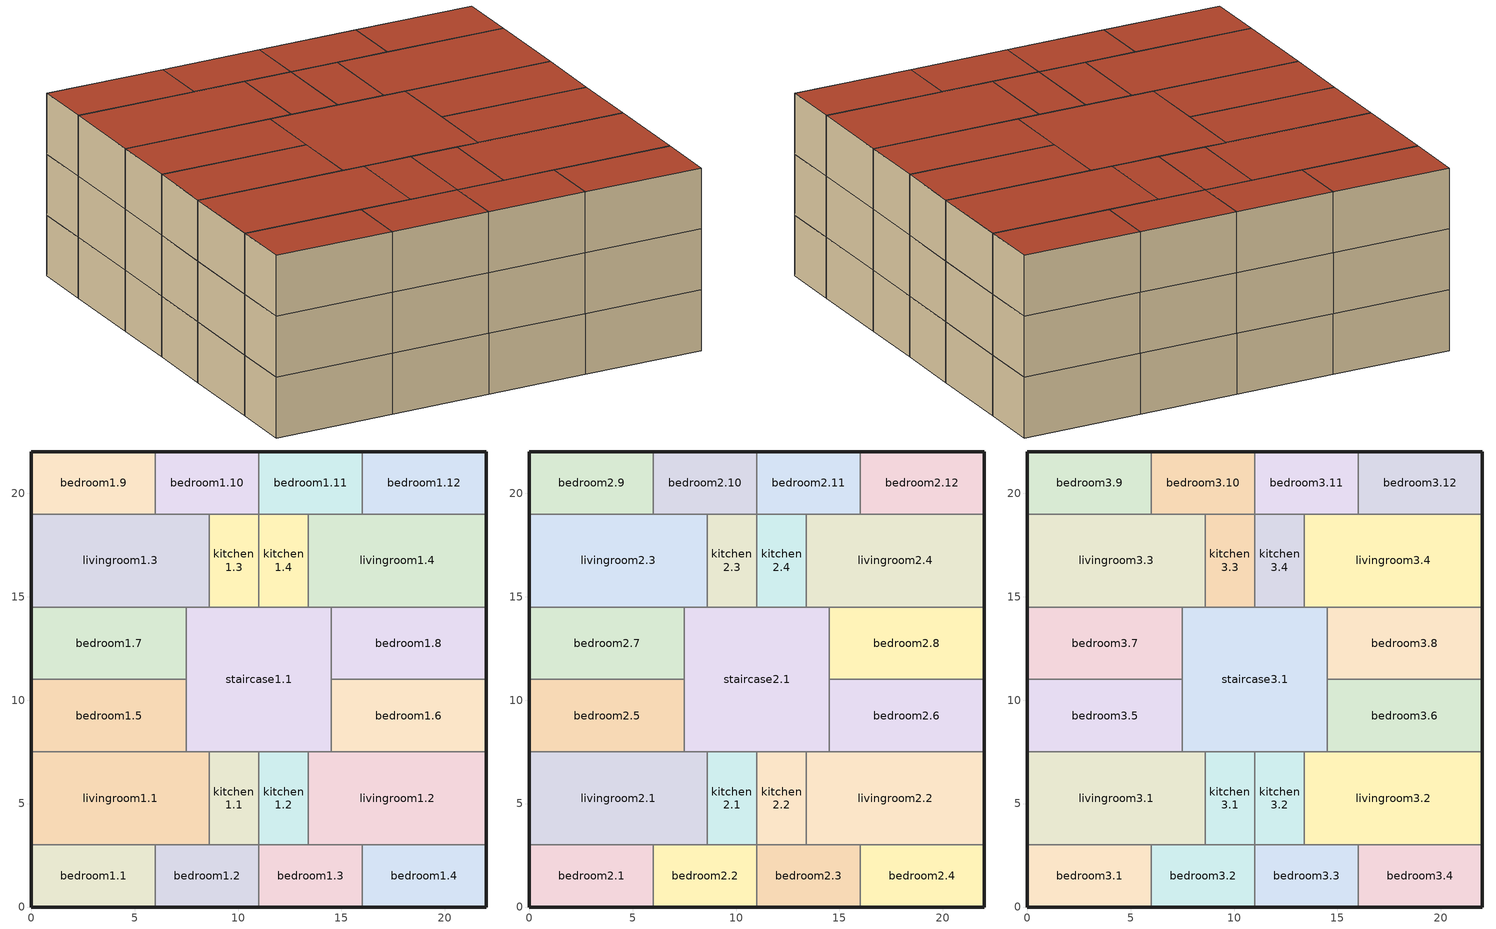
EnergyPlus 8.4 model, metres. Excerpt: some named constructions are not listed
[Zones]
staircase1.1
 floor ground (Exterior Floor): 14.5,14.5 14.5,7.5 7.5,7.5 7.5,14.5 z0
 wall to kitchen1.2 (Interior Wall): 11,7.5 13.4,7.5 z0:3
 wall to kitchen1.1 (Interior Wall): 8.6,7.5 11,7.5 z0:3
 wall to livingroom1.2 (Interior Wall): 13.4,7.5 14.5,7.5 z0:3
 wall to kitchen1.4 (Interior Wall): 13.4,14.5 11,14.5 z0:3
 wall to bedroom1.5 (Interior Wall): 7.5,11 7.5,7.5 z0:3
 wall to livingroom1.1 (Interior Wall): 7.5,7.5 8.6,7.5 z0:3
 wall to kitchen1.3 (Interior Wall): 11,14.5 8.6,14.5 z0:3
 wall to bedroom1.7 (Interior Wall): 7.5,14.5 7.5,11 z0:3
 wall to livingroom1.4 (Interior Wall): 14.5,14.5 13.4,14.5 z0:3
 wall to bedroom1.8 (Interior Wall): 14.5,11 14.5,14.5 z0:3
 wall to livingroom1.3 (Interior Wall): 8.6,14.5 7.5,14.5 z0:3
 wall to bedroom1.6 (Interior Wall): 14.5,7.5 14.5,11 z0:3
kitchen1.4
 floor ground (Exterior Floor): 13.4,19 13.4,14.5 11,14.5 11,19 z0
 wall to bedroom1.11 (Interior Wall): 13.4,19 11,19 z0:3
 wall to kitchen1.3 (Interior Wall): 11,19 11,14.5 z0:3
 wall to livingroom1.4 (Interior Wall): 13.4,14.5 13.4,19 z0:3
kitchen1.2
 floor ground (Exterior Floor): 13.4,7.5 13.4,3 11,3 11,7.5 z0
 wall to bedroom1.3 (Interior Wall): 11,3 13.4,3 z0:3
 wall to livingroom1.2 (Interior Wall): 13.4,3 13.4,7.5 z0:3
 wall to kitchen1.1 (Interior Wall): 11,7.5 11,3 z0:3
bedroom1.1
 floor ground (Exterior Floor): 6,3 6,0 0,0 0,3 z0
 wall outside (Exterior Wall): 0,3 0,0 6,0 z0:3
 wall to bedroom1.2 (Interior Wall): 6,0 6,3 z0:3
 wall to livingroom1.1 (Interior Wall): 6,3 0,3 z0:3
bedroom1.5
 floor ground (Exterior Floor): 7.5,11 7.5,7.5 0,7.5 0,11 z0
 wall outside (Exterior Wall): 0,11 0,7.5 z0:3
 wall to livingroom1.1 (Interior Wall): 0,7.5 7.5,7.5 z0:3
 wall to bedroom1.7 (Interior Wall): 7.5,11 0,11 z0:3
bedroom1.2
 floor ground (Exterior Floor): 11,3 11,0 6,0 6,3 z0
 wall outside (Exterior Wall): 6,0 11,0 z0:3
 wall to livingroom1.1 (Interior Wall): 8.6,3 6,3 z0:3
 wall to kitchen1.1 (Interior Wall): 11,3 8.6,3 z0:3
 wall to bedroom1.3 (Interior Wall): 11,0 11,3 z0:3
bedroom1.9
 floor ground (Exterior Floor): 6,22 6,19 0,19 0,22 z0
 wall outside (Exterior Wall): 6,22 0,22 0,19 z0:3
 wall to bedroom1.10 (Interior Wall): 6,19 6,22 z0:3
 wall to livingroom1.3 (Interior Wall): 0,19 6,19 z0:3
bedroom1.7
 floor ground (Exterior Floor): 7.5,14.5 7.5,11 0,11 0,14.5 z0
 wall outside (Exterior Wall): 0,14.5 0,11 z0:3
 wall to livingroom1.3 (Interior Wall): 7.5,14.5 0,14.5 z0:3
bedroom1.12
 floor ground (Exterior Floor): 22,22 22,19 16,19 16,22 z0
 wall outside (Exterior Wall): 22,19 22,22 16,22 z0:3
 wall to livingroom1.4 (Interior Wall): 16,19 22,19 z0:3
 wall to bedroom1.11 (Interior Wall): 16,22 16,19 z0:3
bedroom1.3
 floor ground (Exterior Floor): 16,3 16,0 11,0 11,3 z0
 wall outside (Exterior Wall): 11,0 16,0 z0:3
 wall to livingroom1.2 (Interior Wall): 16,3 13.4,3 z0:3
 wall to bedroom1.4 (Interior Wall): 16,0 16,3 z0:3
bedroom1.8
 floor ground (Exterior Floor): 22,14.5 22,11 14.5,11 14.5,14.5 z0
 wall outside (Exterior Wall): 22,11 22,14.5 z0:3
 wall to livingroom1.4 (Interior Wall): 22,14.5 14.5,14.5 z0:3
 wall to bedroom1.6 (Interior Wall): 14.5,11 22,11 z0:3
kitchen1.3
 floor ground (Exterior Floor): 11,19 11,14.5 8.6,14.5 8.6,19 z0
 wall to livingroom1.3 (Interior Wall): 8.6,19 8.6,14.5 z0:3
 wall to bedroom1.10 (Interior Wall): 11,19 8.6,19 z0:3
bedroom1.11
 floor ground (Exterior Floor): 16,22 16,19 11,19 11,22 z0
 wall outside (Exterior Wall): 16,22 11,22 z0:3
 wall to bedroom1.10 (Interior Wall): 11,22 11,19 z0:3
 wall to livingroom1.4 (Interior Wall): 13.4,19 16,19 z0:3
kitchen1.1
 floor ground (Exterior Floor): 11,7.5 11,3 8.6,3 8.6,7.5 z0
 wall to livingroom1.1 (Interior Wall): 8.6,7.5 8.6,3 z0:3
livingroom1.1
 floor ground (Exterior Floor): 8.6,7.5 8.6,3 0,3 0,7.5 z0
 wall outside (Exterior Wall): 0,7.5 0,3 z0:3
livingroom1.3
 floor ground (Exterior Floor): 8.6,19 8.6,14.5 0,14.5 0,19 z0
 wall outside (Exterior Wall): 0,19 0,14.5 z0:3
 wall to bedroom1.10 (Interior Wall): 8.6,19 6,19 z0:3
bedroom1.6
 floor ground (Exterior Floor): 22,11 22,7.5 14.5,7.5 14.5,11 z0
 wall outside (Exterior Wall): 22,7.5 22,11 z0:3
 wall to livingroom1.2 (Interior Wall): 14.5,7.5 22,7.5 z0:3
livingroom1.4
 floor ground (Exterior Floor): 22,19 22,14.5 13.4,14.5 13.4,19 z0
 wall outside (Exterior Wall): 22,14.5 22,19 z0:3
bedroom1.4
 floor ground (Exterior Floor): 22,3 22,0 16,0 16,3 z0
 wall outside (Exterior Wall): 16,0 22,0 22,3 z0:3
 wall to livingroom1.2 (Interior Wall): 22,3 16,3 z0:3
livingroom1.2
 floor ground (Exterior Floor): 22,7.5 22,3 13.4,3 13.4,7.5 z0
 wall outside (Exterior Wall): 22,3 22,7.5 z0:3
bedroom1.10
 floor ground (Exterior Floor): 11,22 11,19 6,19 6,22 z0
 wall outside (Exterior Wall): 11,22 6,22 z0:3
bedroom2.4
 floor to bedroom1.4 (Interior Floor): 22,3 22,0 16,0 16,3 z3
 wall outside (Exterior Wall): 16,0 22,0 22,3 z3:6
 wall to livingroom2.2 (Interior Wall): 22,3 16,3 z3:6
 wall to bedroom2.3 (Interior Wall): 16,3 16,0 z3:6
kitchen2.4
 floor to kitchen1.4 (Interior Floor): 13.4,19 13.4,14.5 11,14.5 11,19 z3
 wall to staircase2.1 (Interior Wall): 11,14.5 13.4,14.5 z3:6
 wall to livingroom2.4 (Interior Wall): 13.4,14.5 13.4,19 z3:6
 wall to bedroom2.11 (Interior Wall): 13.4,19 11,19 z3:6
 wall to kitchen2.3 (Interior Wall): 11,19 11,14.5 z3:6
kitchen2.3
 floor to kitchen1.3 (Interior Floor): 11,19 11,14.5 8.6,14.5 8.6,19 z3
 wall to bedroom2.10 (Interior Wall): 11,19 8.6,19 z3:6
 wall to staircase2.1 (Interior Wall): 8.6,14.5 11,14.5 z3:6
 wall to livingroom2.3 (Interior Wall): 8.6,19 8.6,14.5 z3:6
bedroom2.3
 floor to bedroom1.3 (Interior Floor): 16,3 16,0 11,0 11,3 z3
 wall outside (Exterior Wall): 11,0 16,0 z3:6
 wall to kitchen2.2 (Interior Wall): 13.4,3 11,3 z3:6
 wall to bedroom2.2 (Interior Wall): 11,3 11,0 z3:6
 wall to livingroom2.2 (Interior Wall): 16,3 13.4,3 z3:6
bedroom2.10
 floor to bedroom1.10 (Interior Floor): 11,22 11,19 6,19 6,22 z3
 wall outside (Exterior Wall): 11,22 6,22 z3:6
 wall to livingroom2.3 (Interior Wall): 6,19 8.6,19 z3:6
 wall to bedroom2.9 (Interior Wall): 6,22 6,19 z3:6
 wall to bedroom2.11 (Interior Wall): 11,19 11,22 z3:6
livingroom2.2
 floor to livingroom1.2 (Interior Floor): 22,7.5 22,3 13.4,3 13.4,7.5 z3
 wall outside (Exterior Wall): 22,3 22,7.5 z3:6
 wall to kitchen2.2 (Interior Wall): 13.4,7.5 13.4,3 z3:6
 wall to bedroom2.6 (Interior Wall): 22,7.5 14.5,7.5 z3:6
 wall to staircase2.1 (Interior Wall): 14.5,7.5 13.4,7.5 z3:6
bedroom2.7
 floor to bedroom1.7 (Interior Floor): 7.5,14.5 7.5,11 0,11 0,14.5 z3
 wall outside (Exterior Wall): 0,14.5 0,11 z3:6
 wall to staircase2.1 (Interior Wall): 7.5,11 7.5,14.5 z3:6
 wall to bedroom2.5 (Interior Wall): 0,11 7.5,11 z3:6
 wall to livingroom2.3 (Interior Wall): 7.5,14.5 0,14.5 z3:6
livingroom2.3
 floor to livingroom1.3 (Interior Floor): 8.6,19 8.6,14.5 0,14.5 0,19 z3
 wall outside (Exterior Wall): 0,19 0,14.5 z3:6
 wall to bedroom2.9 (Interior Wall): 6,19 0,19 z3:6
 wall to staircase2.1 (Interior Wall): 7.5,14.5 8.6,14.5 z3:6
bedroom2.1
 floor to bedroom1.1 (Interior Floor): 6,3 6,0 0,0 0,3 z3
 wall outside (Exterior Wall): 0,3 0,0 6,0 z3:6
 wall to bedroom2.2 (Interior Wall): 6,0 6,3 z3:6
 wall to livingroom2.1 (Interior Wall): 6,3 0,3 z3:6
staircase2.1
 floor to staircase1.1 (Interior Floor): 14.5,14.5 14.5,7.5 7.5,7.5 7.5,14.5 z3
 wall to bedroom2.5 (Interior Wall): 7.5,11 7.5,7.5 z3:6
 wall to bedroom2.8 (Interior Wall): 14.5,11 14.5,14.5 z3:6
 wall to livingroom2.1 (Interior Wall): 7.5,7.5 8.6,7.5 z3:6
 wall to kitchen2.2 (Interior Wall): 11,7.5 13.4,7.5 z3:6
 wall to kitchen2.1 (Interior Wall): 8.6,7.5 11,7.5 z3:6
 wall to livingroom2.4 (Interior Wall): 14.5,14.5 13.4,14.5 z3:6
 wall to bedroom2.6 (Interior Wall): 14.5,7.5 14.5,11 z3:6
bedroom2.2
 floor to bedroom1.2 (Interior Floor): 11,3 11,0 6,0 6,3 z3
 wall outside (Exterior Wall): 6,0 11,0 z3:6
 wall to kitchen2.1 (Interior Wall): 11,3 8.6,3 z3:6
 wall to livingroom2.1 (Interior Wall): 8.6,3 6,3 z3:6
kitchen2.1
 floor to kitchen1.1 (Interior Floor): 11,7.5 11,3 8.6,3 8.6,7.5 z3
 wall to kitchen2.2 (Interior Wall): 11,3 11,7.5 z3:6
 wall to livingroom2.1 (Interior Wall): 8.6,7.5 8.6,3 z3:6
livingroom2.4
 floor to livingroom1.4 (Interior Floor): 22,19 22,14.5 13.4,14.5 13.4,19 z3
 wall outside (Exterior Wall): 22,14.5 22,19 z3:6
 wall to bedroom2.12 (Interior Wall): 22,19 16,19 z3:6
 wall to bedroom2.11 (Interior Wall): 16,19 13.4,19 z3:6
 wall to bedroom2.8 (Interior Wall): 14.5,14.5 22,14.5 z3:6
bedroom2.5
 floor to bedroom1.5 (Interior Floor): 7.5,11 7.5,7.5 0,7.5 0,11 z3
 wall outside (Exterior Wall): 0,11 0,7.5 z3:6
 wall to livingroom2.1 (Interior Wall): 0,7.5 7.5,7.5 z3:6
livingroom2.1
 floor to livingroom1.1 (Interior Floor): 8.6,7.5 8.6,3 0,3 0,7.5 z3
 wall outside (Exterior Wall): 0,7.5 0,3 z3:6
kitchen2.2
 floor to kitchen1.2 (Interior Floor): 13.4,7.5 13.4,3 11,3 11,7.5 z3
bedroom2.9
 floor to bedroom1.9 (Interior Floor): 6,22 6,19 0,19 0,22 z3
 wall outside (Exterior Wall): 6,22 0,22 0,19 z3:6
bedroom2.11
 floor to bedroom1.11 (Interior Floor): 16,22 16,19 11,19 11,22 z3
 wall outside (Exterior Wall): 16,22 11,22 z3:6
 wall to bedroom2.12 (Interior Wall): 16,19 16,22 z3:6
bedroom2.12
 floor to bedroom1.12 (Interior Floor): 22,22 22,19 16,19 16,22 z3
 wall outside (Exterior Wall): 22,19 22,22 16,22 z3:6
bedroom2.6
 floor to bedroom1.6 (Interior Floor): 22,11 22,7.5 14.5,7.5 14.5,11 z3
 wall outside (Exterior Wall): 22,7.5 22,11 z3:6
 wall to bedroom2.8 (Interior Wall): 22,11 14.5,11 z3:6
bedroom2.8
 floor to bedroom1.8 (Interior Floor): 22,14.5 22,11 14.5,11 14.5,14.5 z3
 wall outside (Exterior Wall): 22,11 22,14.5 z3:6
kitchen3.1
 floor to kitchen2.1 (Interior Floor): 11,7.5 11,3 8.6,3 8.6,7.5 z6
 wall to staircase3.1 (Interior Wall): 11,7.5 8.6,7.5 z6:9
 wall to kitchen3.2 (Interior Wall): 11,3 11,7.5 z6:9
 wall to livingroom3.1 (Interior Wall): 8.6,7.5 8.6,3 z6:9
 wall to bedroom3.2 (Interior Wall): 8.6,3 11,3 z6:9
 roof outside (Exterior Roof): 8.6,7.5 8.6,3 11,3 11,7.5 z9
livingroom3.1
 floor to livingroom2.1 (Interior Floor): 8.6,7.5 8.6,3 0,3 0,7.5 z6
 wall outside (Exterior Wall): 0,7.5 0,3 z6:9
 wall to bedroom3.5 (Interior Wall): 7.5,7.5 0,7.5 z6:9
 wall to bedroom3.1 (Interior Wall): 0,3 6,3 z6:9
 wall to bedroom3.2 (Interior Wall): 6,3 8.6,3 z6:9
 wall to staircase3.1 (Interior Wall): 8.6,7.5 7.5,7.5 z6:9
 roof outside (Exterior Roof): 0,7.5 0,3 8.6,3 8.6,7.5 z9
kitchen3.3
 floor to kitchen2.3 (Interior Floor): 11,19 11,14.5 8.6,14.5 8.6,19 z6
 wall to livingroom3.3 (Interior Wall): 8.6,19 8.6,14.5 z6:9
 wall to kitchen3.4 (Interior Wall): 11,14.5 11,19 z6:9
 wall to bedroom3.10 (Interior Wall): 11,19 8.6,19 z6:9
 wall to staircase3.1 (Interior Wall): 8.6,14.5 11,14.5 z6:9
 roof outside (Exterior Roof): 8.6,19 8.6,14.5 11,14.5 11,19 z9
bedroom3.12
 floor to bedroom2.12 (Interior Floor): 22,22 22,19 16,19 16,22 z6
 wall outside (Exterior Wall): 22,19 22,22 16,22 z6:9
 wall to livingroom3.4 (Interior Wall): 16,19 22,19 z6:9
 wall to bedroom3.11 (Interior Wall): 16,22 16,19 z6:9
 roof outside (Exterior Roof): 16,22 16,19 22,19 22,22 z9
bedroom3.8
 floor to bedroom2.8 (Interior Floor): 22,14.5 22,11 14.5,11 14.5,14.5 z6
 wall outside (Exterior Wall): 22,11 22,14.5 z6:9
 wall to staircase3.1 (Interior Wall): 14.5,14.5 14.5,11 z6:9
 wall to livingroom3.4 (Interior Wall): 22,14.5 14.5,14.5 z6:9
 wall to bedroom3.6 (Interior Wall): 14.5,11 22,11 z6:9
 roof outside (Exterior Roof): 14.5,14.5 14.5,11 22,11 22,14.5 z9
bedroom3.9
 floor to bedroom2.9 (Interior Floor): 6,22 6,19 0,19 0,22 z6
 wall outside (Exterior Wall): 6,22 0,22 0,19 z6:9
 wall to bedroom3.10 (Interior Wall): 6,19 6,22 z6:9
 wall to livingroom3.3 (Interior Wall): 0,19 6,19 z6:9
 roof outside (Exterior Roof): 0,22 0,19 6,19 6,22 z9
staircase3.1
 floor to staircase2.1 (Interior Floor): 14.5,14.5 14.5,7.5 7.5,7.5 7.5,14.5 z6
 wall to bedroom3.6 (Interior Wall): 14.5,7.5 14.5,11 z6:9
 wall to livingroom3.4 (Interior Wall): 14.5,14.5 13.4,14.5 z6:9
 wall to bedroom3.7 (Interior Wall): 7.5,14.5 7.5,11 z6:9
 wall to kitchen3.2 (Interior Wall): 11,7.5 13.4,7.5 z6:9
 wall to bedroom3.5 (Interior Wall): 7.5,11 7.5,7.5 z6:9
 wall to livingroom3.3 (Interior Wall): 8.6,14.5 7.5,14.5 z6:9
 wall to livingroom3.2 (Interior Wall): 13.4,7.5 14.5,7.5 z6:9
 wall to kitchen3.4 (Interior Wall): 13.4,14.5 11,14.5 z6:9
 roof outside (Exterior Roof): 7.5,14.5 7.5,7.5 14.5,7.5 14.5,14.5 z9
bedroom3.4
 floor to bedroom2.4 (Interior Floor): 22,3 22,0 16,0 16,3 z6
 wall outside (Exterior Wall): 16,0 22,0 22,3 z6:9
 wall to bedroom3.3 (Interior Wall): 16,3 16,0 z6:9
 wall to livingroom3.2 (Interior Wall): 22,3 16,3 z6:9
 roof outside (Exterior Roof): 16,3 16,0 22,0 22,3 z9
bedroom3.5
 floor to bedroom2.5 (Interior Floor): 7.5,11 7.5,7.5 0,7.5 0,11 z6
 wall outside (Exterior Wall): 0,11 0,7.5 z6:9
 wall to bedroom3.7 (Interior Wall): 7.5,11 0,11 z6:9
 roof outside (Exterior Roof): 0,11 0,7.5 7.5,7.5 7.5,11 z9
livingroom3.2
 floor to livingroom2.2 (Interior Floor): 22,7.5 22,3 13.4,3 13.4,7.5 z6
 wall outside (Exterior Wall): 22,3 22,7.5 z6:9
 wall to bedroom3.6 (Interior Wall): 22,7.5 14.5,7.5 z6:9
 wall to kitchen3.2 (Interior Wall): 13.4,7.5 13.4,3 z6:9
 wall to bedroom3.3 (Interior Wall): 13.4,3 16,3 z6:9
 roof outside (Exterior Roof): 13.4,7.5 13.4,3 22,3 22,7.5 z9
kitchen3.2
 floor to kitchen2.2 (Interior Floor): 13.4,7.5 13.4,3 11,3 11,7.5 z6
 wall to bedroom3.3 (Interior Wall): 11,3 13.4,3 z6:9
 roof outside (Exterior Roof): 11,7.5 11,3 13.4,3 13.4,7.5 z9
livingroom3.3
 floor to livingroom2.3 (Interior Floor): 8.6,19 8.6,14.5 0,14.5 0,19 z6
 wall outside (Exterior Wall): 0,19 0,14.5 z6:9
 wall to bedroom3.7 (Interior Wall): 0,14.5 7.5,14.5 z6:9
 wall to bedroom3.10 (Interior Wall): 8.6,19 6,19 z6:9
 roof outside (Exterior Roof): 0,19 0,14.5 8.6,14.5 8.6,19 z9
bedroom3.10
 floor to bedroom2.10 (Interior Floor): 11,22 11,19 6,19 6,22 z6
 wall outside (Exterior Wall): 11,22 6,22 z6:9
 wall to bedroom3.11 (Interior Wall): 11,19 11,22 z6:9
 roof outside (Exterior Roof): 6,22 6,19 11,19 11,22 z9
kitchen3.4
 floor to kitchen2.4 (Interior Floor): 13.4,19 13.4,14.5 11,14.5 11,19 z6
 wall to bedroom3.11 (Interior Wall): 13.4,19 11,19 z6:9
 wall to livingroom3.4 (Interior Wall): 13.4,14.5 13.4,19 z6:9
 roof outside (Exterior Roof): 11,19 11,14.5 13.4,14.5 13.4,19 z9
bedroom3.1
 floor to bedroom2.1 (Interior Floor): 6,3 6,0 0,0 0,3 z6
 wall outside (Exterior Wall): 0,3 0,0 6,0 z6:9
 wall to bedroom3.2 (Interior Wall): 6,0 6,3 z6:9
 roof outside (Exterior Roof): 0,3 0,0 6,0 6,3 z9
bedroom3.6
 floor to bedroom2.6 (Interior Floor): 22,11 22,7.5 14.5,7.5 14.5,11 z6
 wall outside (Exterior Wall): 22,7.5 22,11 z6:9
 roof outside (Exterior Roof): 14.5,11 14.5,7.5 22,7.5 22,11 z9
bedroom3.3
 floor to bedroom2.3 (Interior Floor): 16,3 16,0 11,0 11,3 z6
 wall outside (Exterior Wall): 11,0 16,0 z6:9
 wall to bedroom3.2 (Interior Wall): 11,3 11,0 z6:9
 roof outside (Exterior Roof): 11,3 11,0 16,0 16,3 z9
bedroom3.7
 floor to bedroom2.7 (Interior Floor): 7.5,14.5 7.5,11 0,11 0,14.5 z6
 wall outside (Exterior Wall): 0,14.5 0,11 z6:9
 roof outside (Exterior Roof): 0,14.5 0,11 7.5,11 7.5,14.5 z9
bedroom3.11
 floor to bedroom2.11 (Interior Floor): 16,22 16,19 11,19 11,22 z6
 wall outside (Exterior Wall): 16,22 11,22 z6:9
 wall to livingroom3.4 (Interior Wall): 13.4,19 16,19 z6:9
 roof outside (Exterior Roof): 11,22 11,19 16,19 16,22 z9
livingroom3.4
 floor to livingroom2.4 (Interior Floor): 22,19 22,14.5 13.4,14.5 13.4,19 z6
 wall outside (Exterior Wall): 22,14.5 22,19 z6:9
 roof outside (Exterior Roof): 13.4,19 13.4,14.5 22,14.5 22,19 z9
bedroom3.2
 floor to bedroom2.2 (Interior Floor): 11,3 11,0 6,0 6,3 z6
 wall outside (Exterior Wall): 6,0 11,0 z6:9
 roof outside (Exterior Roof): 6,3 6,0 11,0 11,3 z9
[Building]
3cengzhuzhai: Loads convergence tolerance value=0.04; Maximum number of warmup days=25; North axis=0; Solar distribution=FullInteriorAndExterior; Temperature convergence tolerance value=0.4; Terrain=City
[Site:GroundTemperature:BuildingSurface]
17.73, 17.58, 14.99, 15.72, 19.24, 24.78, 25.36, 25.42, 25.45, 23.67, 19.98, 19.57
[Site:Location]
Chongqing Shapingba_Chongqing_CHN Design_Conditions: Elevation=259.1; Latitude=29.58; Longitude=106.47; Time zone=8
[Construction]
Exterior Floor: 40mm suishiluanshihunningtu, 50mm nanranjisujubenban, 4mm sbsgaixingliqingfangshuijuancai, 20mm shuinishajiang, 100mm 2300suishiluanshihunningtu
Interior Floor: 50mm 1151-1250quanqinghunningtu, 120mm gangjinhunningtu, 20mm shuinishajiang
Interior Wall: 20mm shuinishajiang, 200mm putongshaojieyeyankongxinzhuan, 20mm shuinishajiang
[Material]
Name | Conductivity | Density | Roughness | Specific heat | Thickness
4mm sbsgaixingliqingfangshuijuancai | 0.23 | 900 | MediumRough | 1620 | 0.004
20mm shuinishajiang | 0.93 | 1800 | MediumRough | 1050 | 0.02
40mm suishiluanshihunningtu | 1.51 | 2300 | MediumRough | 920 | 0.04
50mm 1151-1250quanqinghunningtu | 0.31 | 1651 | MediumRough | 1050 | 0.05
50mm nanranjisujubenban | 0.03 | 35 | MediumSmooth | 1380 | 0.05
100mm 2300suishiluanshihunningtu | 1.51 | 2300 | MediumRough | 920 | 0.1
120mm gangjinhunningtu | 1.74 | 2500 | MediumRough | 920 | 0.12
200mm putongshaojieyeyankongxinzhuan | 0.54 | 1800 | MediumRough | 1050 | 0.2
[ElectricEquipment] Design level calculation method=Watts/Area; End use subcategory=General; Fraction latent=0; Fraction lost=0; Fraction radiant=0.25; Watts per zone floor area=4.3
Name | Zone or zonelist | Schedule
bedroom1.1 | bedroom1.1 | Equipment-bedroom
bedroom1.2 | bedroom1.2 | Equipment-bedroom
bedroom1.3 | bedroom1.3 | Equipment-bedroom
bedroom1.4 | bedroom1.4 | Equipment-bedroom
bedroom1.5 | bedroom1.5 | Equipment-bedroom
bedroom1.6 | bedroom1.6 | Equipment-bedroom
bedroom1.7 | bedroom1.7 | Equipment-bedroom
bedroom1.8 | bedroom1.8 | Equipment-bedroom
bedroom1.9 | bedroom1.9 | Equipment-bedroom
bedroom1.10 | bedroom1.10 | Equipment-bedroom
bedroom1.11 | bedroom1.11 | Equipment-bedroom
bedroom1.12 | bedroom1.12 | Equipment-bedroom
bedroom2.1 | bedroom2.1 | Equipment-bedroom
bedroom2.2 | bedroom2.2 | Equipment-bedroom
bedroom2.3 | bedroom2.3 | Equipment-bedroom
bedroom2.4 | bedroom2.4 | Equipment-bedroom
bedroom2.5 | bedroom2.5 | Equipment-bedroom
bedroom2.6 | bedroom2.6 | Equipment-bedroom
bedroom2.7 | bedroom2.7 | Equipment-bedroom
bedroom2.8 | bedroom2.8 | Equipment-bedroom
bedroom2.9 | bedroom2.9 | Equipment-bedroom
bedroom2.10 | bedroom2.10 | Equipment-bedroom
bedroom2.11 | bedroom2.11 | Equipment-bedroom
bedroom2.12 | bedroom2.12 | Equipment-bedroom
bedroom3.1 | bedroom3.1 | Equipment-bedroom
bedroom3.2 | bedroom3.2 | Equipment-bedroom
bedroom3.3 | bedroom3.3 | Equipment-bedroom
bedroom3.4 | bedroom3.4 | Equipment-bedroom
bedroom3.5 | bedroom3.5 | Equipment-bedroom
bedroom3.6 | bedroom3.6 | Equipment-bedroom
bedroom3.7 | bedroom3.7 | Equipment-bedroom
bedroom3.8 | bedroom3.8 | Equipment-bedroom
bedroom3.9 | bedroom3.9 | Equipment-bedroom
bedroom3.10 | bedroom3.10 | Equipment-bedroom
bedroom3.11 | bedroom3.11 | Equipment-bedroom
bedroom3.12 | bedroom3.12 | Equipment-bedroom
kitchen1.1 | kitchen1.1 | equipment chufang
kitchen1.2 | kitchen1.2 | equipment chufang
kitchen1.3 | kitchen1.3 | equipment chufang
kitchen1.4 | kitchen1.4 | equipment chufang
kitchen2.1 | kitchen2.1 | equipment chufang
kitchen2.2 | kitchen2.2 | equipment chufang
kitchen2.3 | kitchen2.3 | equipment chufang
kitchen2.4 | kitchen2.4 | equipment chufang
kitchen3.1 | kitchen3.1 | equipment chufang
kitchen3.2 | kitchen3.2 | equipment chufang
kitchen3.3 | kitchen3.3 | equipment chufang
kitchen3.4 | kitchen3.4 | equipment chufang
livingroom1.1 | livingroom1.1 | Equipment-keting
livingroom1.2 | livingroom1.2 | Equipment-keting
livingroom1.3 | livingroom1.3 | Equipment-keting
livingroom1.4 | livingroom1.4 | Equipment-keting
livingroom2.1 | livingroom2.1 | Equipment-keting
livingroom2.2 | livingroom2.2 | Equipment-keting
livingroom2.3 | livingroom2.3 | Equipment-keting
livingroom2.4 | livingroom2.4 | Equipment-keting
livingroom3.1 | livingroom3.1 | Equipment-keting
livingroom3.2 | livingroom3.2 | Equipment-keting
livingroom3.3 | livingroom3.3 | Equipment-keting
livingroom3.4 | livingroom3.4 | Equipment-keting
[Lights] Design level calculation method=Watts/Area; End use subcategory=General; Fraction radiant=0.72; Fraction replaceable=1; Fraction visible=0.18; Return air fraction=0; Return air fraction calculated from plenum temperature=No
Name | Zone or zonelist | Schedule | Watts per zone floor area
bedroom1.1 | bedroom1.1 | light-Bedroom | 3
bedroom1.2 | bedroom1.2 | light-Bedroom | 3
bedroom1.3 | bedroom1.3 | light-Bedroom | 3
bedroom1.4 | bedroom1.4 | light-Bedroom | 3
bedroom1.5 | bedroom1.5 | light-Bedroom | 3
bedroom1.6 | bedroom1.6 | light-Bedroom | 3
bedroom1.7 | bedroom1.7 | light-Bedroom | 3
bedroom1.8 | bedroom1.8 | light-Bedroom | 3
bedroom1.9 | bedroom1.9 | light-Bedroom | 3
bedroom1.10 | bedroom1.10 | light-Bedroom | 3
bedroom1.11 | bedroom1.11 | light-Bedroom | 3
bedroom1.12 | bedroom1.12 | light-Bedroom | 3
bedroom2.1 | bedroom2.1 | light-Bedroom | 3
bedroom2.2 | bedroom2.2 | light-Bedroom | 3
bedroom2.3 | bedroom2.3 | light-Bedroom | 3
bedroom2.4 | bedroom2.4 | light-Bedroom | 3
bedroom2.5 | bedroom2.5 | light-Bedroom | 3
bedroom2.6 | bedroom2.6 | light-Bedroom | 3
bedroom2.7 | bedroom2.7 | light-Bedroom | 3
bedroom2.8 | bedroom2.8 | light-Bedroom | 3
bedroom2.9 | bedroom2.9 | light-Bedroom | 3
bedroom2.10 | bedroom2.10 | light-Bedroom | 3
bedroom2.11 | bedroom2.11 | light-Bedroom | 3
bedroom2.12 | bedroom2.12 | light-Bedroom | 3
bedroom3.1 | bedroom3.1 | light-Bedroom | 3
bedroom3.2 | bedroom3.2 | light-Bedroom | 3
bedroom3.3 | bedroom3.3 | light-Bedroom | 3
bedroom3.4 | bedroom3.4 | light-Bedroom | 3
bedroom3.5 | bedroom3.5 | light-Bedroom | 3
bedroom3.6 | bedroom3.6 | light-Bedroom | 3
bedroom3.7 | bedroom3.7 | light-Bedroom | 3
bedroom3.8 | bedroom3.8 | light-Bedroom | 3
bedroom3.9 | bedroom3.9 | light-Bedroom | 3
bedroom3.10 | bedroom3.10 | light-Bedroom | 3
bedroom3.11 | bedroom3.11 | light-Bedroom | 3
bedroom3.12 | bedroom3.12 | light-Bedroom | 3
kitchen1.1 | kitchen1.1 | lighting chufang | 6
kitchen1.2 | kitchen1.2 | lighting chufang | 6
kitchen1.3 | kitchen1.3 | lighting chufang | 6
kitchen1.4 | kitchen1.4 | lighting chufang | 6
kitchen2.1 | kitchen2.1 | lighting chufang | 6
kitchen2.2 | kitchen2.2 | lighting chufang | 6
kitchen2.3 | kitchen2.3 | lighting chufang | 6
kitchen2.4 | kitchen2.4 | lighting chufang | 6
kitchen3.1 | kitchen3.1 | lighting chufang | 6
kitchen3.2 | kitchen3.2 | lighting chufang | 6
kitchen3.3 | kitchen3.3 | lighting chufang | 6
kitchen3.4 | kitchen3.4 | lighting chufang | 6
livingroom1.1 | livingroom1.1 | light-keting | 5
livingroom1.2 | livingroom1.2 | light-keting | 5
livingroom1.3 | livingroom1.3 | light-keting | 5
livingroom1.4 | livingroom1.4 | light-keting | 5
livingroom2.1 | livingroom2.1 | light-keting | 5
livingroom2.2 | livingroom2.2 | light-keting | 5
livingroom2.3 | livingroom2.3 | light-keting | 5
livingroom2.4 | livingroom2.4 | light-keting | 5
livingroom3.1 | livingroom3.1 | light-keting | 5
livingroom3.2 | livingroom3.2 | light-keting | 5
livingroom3.3 | livingroom3.3 | light-keting | 5
livingroom3.4 | livingroom3.4 | light-keting | 5
[People] Activity level schedule=Activity_zuozi huodong; Carbon dioxide generation rate=3.82e-08; Clothing insulation calculation method=ClothingInsulationSchedule; Enable ashrae 55 comfort warnings=No; Fraction radiant=0.2; Mean radiant temperature calculation type=ZoneAveraged; Number of people calculation method=Area/Person; Sensible heat fraction=Autocalculate; Zone floor area per person=35.63
bedroom1.1: Zone or zonelist=bedroom1.1; Number of people schedule=Bedroom Occupancy
bedroom1.2: Zone or zonelist=bedroom1.2; Number of people schedule=Bedroom Occupancy
bedroom1.3: Zone or zonelist=bedroom1.3; Number of people schedule=Bedroom Occupancy
bedroom1.4: Zone or zonelist=bedroom1.4; Number of people schedule=Bedroom Occupancy
bedroom1.5: Zone or zonelist=bedroom1.5; Number of people schedule=Bedroom Occupancy
bedroom1.6: Zone or zonelist=bedroom1.6; Number of people schedule=Bedroom Occupancy
bedroom1.7: Zone or zonelist=bedroom1.7; Number of people schedule=Bedroom Occupancy
bedroom1.8: Zone or zonelist=bedroom1.8; Number of people schedule=Bedroom Occupancy
bedroom1.9: Zone or zonelist=bedroom1.9; Number of people schedule=Bedroom Occupancy
bedroom1.10: Zone or zonelist=bedroom1.10; Number of people schedule=Bedroom Occupancy
bedroom1.11: Zone or zonelist=bedroom1.11; Number of people schedule=Bedroom Occupancy
bedroom1.12: Zone or zonelist=bedroom1.12; Number of people schedule=Bedroom Occupancy
bedroom2.1: Zone or zonelist=bedroom2.1; Number of people schedule=Bedroom Occupancy
bedroom2.2: Zone or zonelist=bedroom2.2; Number of people schedule=Bedroom Occupancy; Air velocity schedule=Air Velocity Schedule; Clothing insulation schedule=Clothing Insulation Schedule; Thermal comfort model 1 type=Fanger; Work efficiency schedule=Work Efficiency
bedroom2.3: Zone or zonelist=bedroom2.3; Number of people schedule=Bedroom Occupancy
bedroom2.4: Zone or zonelist=bedroom2.4; Number of people schedule=Bedroom Occupancy
bedroom2.5: Zone or zonelist=bedroom2.5; Number of people schedule=Bedroom Occupancy
bedroom2.6: Zone or zonelist=bedroom2.6; Number of people schedule=Bedroom Occupancy
bedroom2.7: Zone or zonelist=bedroom2.7; Number of people schedule=Bedroom Occupancy
bedroom2.8: Zone or zonelist=bedroom2.8; Number of people schedule=Bedroom Occupancy
bedroom2.9: Zone or zonelist=bedroom2.9; Number of people schedule=Bedroom Occupancy
bedroom2.10: Zone or zonelist=bedroom2.10; Number of people schedule=Bedroom Occupancy
bedroom2.11: Zone or zonelist=bedroom2.11; Number of people schedule=Bedroom Occupancy
bedroom2.12: Zone or zonelist=bedroom2.12; Number of people schedule=Bedroom Occupancy
bedroom3.1: Zone or zonelist=bedroom3.1; Number of people schedule=Bedroom Occupancy
bedroom3.2: Zone or zonelist=bedroom3.2; Number of people schedule=Bedroom Occupancy
bedroom3.3: Zone or zonelist=bedroom3.3; Number of people schedule=Bedroom Occupancy
bedroom3.4: Zone or zonelist=bedroom3.4; Number of people schedule=Bedroom Occupancy
bedroom3.5: Zone or zonelist=bedroom3.5; Number of people schedule=Bedroom Occupancy
bedroom3.6: Zone or zonelist=bedroom3.6; Number of people schedule=Bedroom Occupancy
bedroom3.7: Zone or zonelist=bedroom3.7; Number of people schedule=Bedroom Occupancy
bedroom3.8: Zone or zonelist=bedroom3.8; Number of people schedule=Bedroom Occupancy
bedroom3.9: Zone or zonelist=bedroom3.9; Number of people schedule=Bedroom Occupancy
bedroom3.10: Zone or zonelist=bedroom3.10; Number of people schedule=Bedroom Occupancy
bedroom3.11: Zone or zonelist=bedroom3.11; Number of people schedule=Bedroom Occupancy
bedroom3.12: Zone or zonelist=bedroom3.12; Number of people schedule=Bedroom Occupancy
kitchen1.1: Zone or zonelist=kitchen1.1; Number of people schedule=chufang Occupancy
kitchen1.2: Zone or zonelist=kitchen1.2; Number of people schedule=chufang Occupancy
kitchen1.3: Zone or zonelist=kitchen1.3; Number of people schedule=chufang Occupancy
kitchen1.4: Zone or zonelist=kitchen1.4; Number of people schedule=chufang Occupancy
kitchen2.1: Zone or zonelist=kitchen2.1; Number of people schedule=chufang Occupancy
kitchen2.2: Zone or zonelist=kitchen2.2; Number of people schedule=chufang Occupancy
kitchen2.3: Zone or zonelist=kitchen2.3; Number of people schedule=chufang Occupancy
kitchen2.4: Zone or zonelist=kitchen2.4; Number of people schedule=chufang Occupancy
kitchen3.1: Zone or zonelist=kitchen3.1; Number of people schedule=chufang Occupancy
kitchen3.2: Zone or zonelist=kitchen3.2; Number of people schedule=chufang Occupancy
kitchen3.3: Zone or zonelist=kitchen3.3; Number of people schedule=chufang Occupancy
kitchen3.4: Zone or zonelist=kitchen3.4; Number of people schedule=chufang Occupancy
livingroom1.1: Zone or zonelist=livingroom1.1; Number of people schedule=keting Occupancy
livingroom1.2: Zone or zonelist=livingroom1.2; Number of people schedule=keting Occupancy
livingroom1.3: Zone or zonelist=livingroom1.3; Number of people schedule=keting Occupancy
livingroom1.4: Zone or zonelist=livingroom1.4; Number of people schedule=keting Occupancy
livingroom2.1: Zone or zonelist=livingroom2.1; Number of people schedule=keting Occupancy
livingroom2.2: Zone or zonelist=livingroom2.2; Number of people schedule=keting Occupancy
livingroom2.3: Zone or zonelist=livingroom2.3; Number of people schedule=keting Occupancy
livingroom2.4: Zone or zonelist=livingroom2.4; Number of people schedule=keting Occupancy
livingroom3.1: Zone or zonelist=livingroom3.1; Number of people schedule=keting Occupancy
livingroom3.2: Zone or zonelist=livingroom3.2; Number of people schedule=keting Occupancy
livingroom3.3: Zone or zonelist=livingroom3.3; Number of people schedule=keting Occupancy
livingroom3.4: Zone or zonelist=livingroom3.4; Number of people schedule=keting Occupancy
[ThermostatSetpoint:DualSetpoint]
kongtiaomoshidualsetpoint: Cooling setpoint temperature schedule=kongtiaozhilengwendu; Heating setpoint temperature schedule=kongtiaozhirewendu
[Zone] Multiplier=1
bedroom1.1; bedroom1.2; bedroom1.3; bedroom1.4; bedroom1.5; bedroom1.6; bedroom1.7; bedroom1.8; bedroom1.9; bedroom1.10; bedroom1.11; bedroom1.12; bedroom2.1; bedroom2.2; bedroom2.3; bedroom2.4; bedroom2.5; bedroom2.6; bedroom2.7; bedroom2.8; bedroom2.9; bedroom2.10; bedroom2.11; bedroom2.12; bedroom3.1; bedroom3.2; bedroom3.3; bedroom3.4; bedroom3.5; bedroom3.6; bedroom3.7; bedroom3.8; bedroom3.9; bedroom3.10; bedroom3.11; bedroom3.12; kitchen1.1; kitchen1.2; kitchen1.3; kitchen1.4; kitchen2.1; kitchen2.2; kitchen2.3; kitchen2.4; kitchen3.1; kitchen3.2; kitchen3.3; kitchen3.4; livingroom1.1; livingroom1.2; livingroom1.3; livingroom1.4; livingroom2.1; livingroom2.2; livingroom2.3; livingroom2.4; livingroom3.1; livingroom3.2; livingroom3.3; livingroom3.4; staircase1.1; staircase2.1; staircase3.1
[ZoneControl:Thermostat] Control 1=kongtiaomoshidualsetpoint; Control type schedule=kongtiaomoshiquannianwendu
Name | Zone or zonelist
bedroom1.1 | bedroom1.1
bedroom1.2 | bedroom1.2
bedroom1.3 | bedroom1.3
bedroom1.4 | bedroom1.4
bedroom1.5 | bedroom1.5
bedroom1.6 | bedroom1.6
bedroom1.7 | bedroom1.7
bedroom1.8 | bedroom1.8
bedroom1.9 | bedroom1.9
bedroom1.10 | bedroom1.10
bedroom1.11 | bedroom1.11
bedroom1.12 | bedroom1.12
bedroom2.1 | bedroom2.1
bedroom2.2 | bedroom2.2
bedroom2.3 | bedroom2.3
bedroom2.4 | bedroom2.4
bedroom2.5 | bedroom2.5
bedroom2.6 | bedroom2.6
bedroom2.7 | bedroom2.7
bedroom2.8 | bedroom2.8
bedroom2.9 | bedroom2.9
bedroom2.10 | bedroom2.10
bedroom2.11 | bedroom2.11
bedroom2.12 | bedroom2.12
bedroom3.1 | bedroom3.1
bedroom3.2 | bedroom3.2
bedroom3.3 | bedroom3.3
bedroom3.4 | bedroom3.4
bedroom3.5 | bedroom3.5
bedroom3.6 | bedroom3.6
bedroom3.7 | bedroom3.7
bedroom3.8 | bedroom3.8
bedroom3.9 | bedroom3.9
bedroom3.10 | bedroom3.10
bedroom3.11 | bedroom3.11
bedroom3.12 | bedroom3.12
livingroom1.1 | livingroom1.1
livingroom1.2 | livingroom1.2
livingroom1.3 | livingroom1.3
livingroom1.4 | livingroom1.4
livingroom2.1 | livingroom2.1
livingroom2.2 | livingroom2.2
livingroom2.3 | livingroom2.3
livingroom2.4 | livingroom2.4
livingroom3.1 | livingroom3.1
livingroom3.2 | livingroom3.2
livingroom3.3 | livingroom3.3
livingroom3.4 | livingroom3.4
[ZoneHVAC:IdealLoadsAirSystem] Cooling availability schedule=ConstantSensibleHeatRatio; Cooling sensible heat ratio=None; Dehumidification control type=0.7; Demand controlled ventilation type=NoEconomizer; Heat recovery type=0.7; Maximum heating supply air humidity ratio=0.0077; Maximum heating supply air temperature=13; Maximum sensible heating capacity=NoLimit; Minimum cooling supply air humidity ratio=NoLimit; Minimum cooling supply air temperature=0.0156; Outdoor air economizer type=None; Sensible heat recovery effectiveness=0.65
Name | Availability schedule
bedroom1.1; bedroom1.2; bedroom1.3; bedroom1.4; bedroom1.5; bedroom1.6; bedroom1.7; bedroom1.8; bedroom1.9; bedroom1.10; bedroom1.11; bedroom1.12; bedroom2.1; bedroom2.2; bedroom2.3; bedroom2.4; bedroom2.5; bedroom2.6; bedroom2.7; bedroom2.8; bedroom2.9; bedroom2.10; bedroom2.11; bedroom2.12; bedroom3.1; bedroom3.2; bedroom3.3; bedroom3.4; bedroom3.5; bedroom3.6; bedroom3.7; bedroom3.8; bedroom3.9; bedroom3.10; bedroom3.11; bedroom3.12 | kongtiaokaiqi-Bedroom
livingroom1.1; livingroom1.2; livingroom1.3; livingroom1.4; livingroom2.1; livingroom2.2; livingroom2.3; livingroom2.4; livingroom3.1; livingroom3.2; livingroom3.3; livingroom3.4 | kongtiaokaiqi-keting
[ZoneInfiltration:DesignFlowRate] Air changes per hour=1; Constant term coefficient=0.606; Design flow rate calculation method=AirChanges/Hour; Schedule=Always On; Temperature term coefficient=0.036; Velocity squared term coefficient=0; Velocity term coefficient=0.1177
Name | Zone or zonelist
bedroom1.1 | bedroom1.1
bedroom1.2 | bedroom1.2
bedroom1.3 | bedroom1.3
bedroom1.4 | bedroom1.4
bedroom1.5 | bedroom1.5
bedroom1.6 | bedroom1.6
bedroom1.7 | bedroom1.7
bedroom1.8 | bedroom1.8
bedroom1.9 | bedroom1.9
bedroom1.10 | bedroom1.10
bedroom1.11 | bedroom1.11
bedroom1.12 | bedroom1.12
bedroom2.1 | bedroom2.1
bedroom2.2 | bedroom2.2
bedroom2.3 | bedroom2.3
bedroom2.4 | bedroom2.4
bedroom2.5 | bedroom2.5
bedroom2.6 | bedroom2.6
bedroom2.7 | bedroom2.7
bedroom2.8 | bedroom2.8
bedroom2.9 | bedroom2.9
bedroom2.10 | bedroom2.10
bedroom2.11 | bedroom2.11
bedroom2.12 | bedroom2.12
bedroom3.1 | bedroom3.1
bedroom3.2 | bedroom3.2
bedroom3.3 | bedroom3.3
bedroom3.4 | bedroom3.4
bedroom3.5 | bedroom3.5
bedroom3.6 | bedroom3.6
bedroom3.7 | bedroom3.7
bedroom3.8 | bedroom3.8
bedroom3.9 | bedroom3.9
bedroom3.10 | bedroom3.10
bedroom3.11 | bedroom3.11
bedroom3.12 | bedroom3.12
kitchen1.1 | kitchen1.1
kitchen1.2 | kitchen1.2
kitchen1.3 | kitchen1.3
kitchen1.4 | kitchen1.4
kitchen2.1 | kitchen2.1
kitchen2.2 | kitchen2.2
kitchen2.3 | kitchen2.3
kitchen2.4 | kitchen2.4
kitchen3.1 | kitchen3.1
kitchen3.2 | kitchen3.2
kitchen3.3 | kitchen3.3
kitchen3.4 | kitchen3.4
livingroom1.1 | livingroom1.1
livingroom1.2 | livingroom1.2
livingroom1.3 | livingroom1.3
livingroom1.4 | livingroom1.4
livingroom2.1 | livingroom2.1
livingroom2.2 | livingroom2.2
livingroom2.3 | livingroom2.3
livingroom2.4 | livingroom2.4
livingroom3.1 | livingroom3.1
livingroom3.2 | livingroom3.2
livingroom3.3 | livingroom3.3
livingroom3.4 | livingroom3.4
[ZoneVentilation:DesignFlowRate] Constant term coefficient=0.606; Delta temperature=-100; Design flow rate calculation method=AirChanges/Hour; Fan pressure rise=0; Fan total efficiency=1; Maximum wind speed=40; Temperature term coefficient=0.036; Velocity squared term coefficient=0; Velocity term coefficient=0.1177; Ventilation type=Natural
Name | Zone or zonelist | Air changes per hour | Maximum outdoor temperature | Minimum outdoor temperature | Schedule
bedroom1.1 | bedroom1.1 | 0 | 28.78 | 15.37 | tongfengcishubianliang
bedroom1.2 | bedroom1.2 | 0 | 28.78 | 15.37 | tongfengcishubianliang
bedroom1.3 | bedroom1.3 | 0 | 28.78 | 15.37 | tongfengcishubianliang
bedroom1.4 | bedroom1.4 | 0 | 28.78 | 15.37 | tongfengcishubianliang
bedroom1.5 | bedroom1.5 | 0 | 28.78 | 15.37 | tongfengcishubianliang
bedroom1.6 | bedroom1.6 | 0 | 28.78 | 15.37 | tongfengcishubianliang
bedroom1.7 | bedroom1.7 | 0 | 28.78 | 15.37 | tongfengcishubianliang
bedroom1.8 | bedroom1.8 | 0 | 28.78 | 15.37 | tongfengcishubianliang
bedroom1.9 | bedroom1.9 | 0 | 28.78 | 15.37 | tongfengcishubianliang
bedroom1.10 | bedroom1.10 | 0 | 28.78 | 15.37 | tongfengcishubianliang
bedroom1.11 | bedroom1.11 | 0 | 28.78 | 15.37 | tongfengcishubianliang
bedroom1.12 | bedroom1.12 | 0 | 28.78 | 15.37 | tongfengcishubianliang
bedroom2.1 | bedroom2.1 | 0 | 28.78 | 15.37 | tongfengcishubianliang
bedroom2.2 | bedroom2.2 | 0 | 28.78 | 15.37 | tongfengcishubianliang
bedroom2.3 | bedroom2.3 | 0 | 28.78 | 15.37 | tongfengcishubianliang
bedroom2.4 | bedroom2.4 | 0 | 28.78 | 15.37 | tongfengcishubianliang
bedroom2.5 | bedroom2.5 | 0 | 28.78 | 15.37 | tongfengcishubianliang
bedroom2.6 | bedroom2.6 | 0 | 28.78 | 15.37 | tongfengcishubianliang
bedroom2.7 | bedroom2.7 | 0 | 28.78 | 15.37 | tongfengcishubianliang
bedroom2.8 | bedroom2.8 | 0 | 28.78 | 15.37 | tongfengcishubianliang
bedroom2.9 | bedroom2.9 | 0 | 28.78 | 15.37 | tongfengcishubianliang
bedroom2.10 | bedroom2.10 | 0 | 28.78 | 15.37 | tongfengcishubianliang
bedroom2.11 | bedroom2.11 | 0 | 28.78 | 15.37 | tongfengcishubianliang
bedroom2.12 | bedroom2.12 | 0 | 28.78 | 15.37 | tongfengcishubianliang
bedroom3.1 | bedroom3.1 | 0 | 28.78 | 15.37 | tongfengcishubianliang
bedroom3.2 | bedroom3.2 | 0 | 28.78 | 15.37 | tongfengcishubianliang
bedroom3.3 | bedroom3.3 | 0 | 28.78 | 15.37 | tongfengcishubianliang
bedroom3.4 | bedroom3.4 | 0 | 28.78 | 15.37 | tongfengcishubianliang
bedroom3.5 | bedroom3.5 | 0 | 28.78 | 15.37 | tongfengcishubianliang
bedroom3.6 | bedroom3.6 | 0 | 28.78 | 15.37 | tongfengcishubianliang
bedroom3.7 | bedroom3.7 | 0 | 28.78 | 15.37 | tongfengcishubianliang
bedroom3.8 | bedroom3.8 | 0 | 28.78 | 15.37 | tongfengcishubianliang
bedroom3.9 | bedroom3.9 | 0 | 28.78 | 15.37 | tongfengcishubianliang
bedroom3.10 | bedroom3.10 | 0 | 28.78 | 15.37 | tongfengcishubianliang
bedroom3.11 | bedroom3.11 | 0 | 28.78 | 15.37 | tongfengcishubianliang
bedroom3.12 | bedroom3.12 | 0 | 28.78 | 15.37 | tongfengcishubianliang
jichubedroom1.1 | bedroom1.1 | 4 |  |  | jichutongfengbedroom
jichubedroom1.2 | bedroom1.2 | 4 |  |  | jichutongfengbedroom
jichubedroom1.3 | bedroom1.3 | 4 |  |  | jichutongfengbedroom
jichubedroom1.4 | bedroom1.4 | 4 |  |  | jichutongfengbedroom
jichubedroom1.5 | bedroom1.5 | 4 |  |  | jichutongfengbedroom
jichubedroom1.6 | bedroom1.6 | 4 |  |  | jichutongfengbedroom
jichubedroom1.7 | bedroom1.7 | 4 |  |  | jichutongfengbedroom
jichubedroom1.8 | bedroom1.8 | 4 |  |  | jichutongfengbedroom
jichubedroom1.9 | bedroom1.9 | 4 |  |  | jichutongfengbedroom
jichubedroom1.10 | bedroom1.10 | 4 |  |  | jichutongfengbedroom
jichubedroom1.11 | bedroom1.11 | 4 |  |  | jichutongfengbedroom
jichubedroom1.12 | bedroom1.12 | 4 |  |  | jichutongfengbedroom
jichubedroom2.1 | bedroom2.1 | 4 |  |  | jichutongfengbedroom
jichubedroom2.2 | bedroom2.2 | 4 |  |  | jichutongfengbedroom
jichubedroom2.3 | bedroom2.3 | 4 |  |  | jichutongfengbedroom
jichubedroom2.4 | bedroom2.4 | 4 |  |  | jichutongfengbedroom
jichubedroom2.5 | bedroom2.5 | 4 |  |  | jichutongfengbedroom
jichubedroom2.6 | bedroom2.6 | 4 |  |  | jichutongfengbedroom
jichubedroom2.7 | bedroom2.7 | 4 |  |  | jichutongfengbedroom
jichubedroom2.8 | bedroom2.8 | 4 |  |  | jichutongfengbedroom
jichubedroom2.9 | bedroom2.9 | 4 |  |  | jichutongfengbedroom
jichubedroom2.10 | bedroom2.10 | 4 |  |  | jichutongfengbedroom
jichubedroom2.11 | bedroom2.11 | 4 |  |  | jichutongfengbedroom
jichubedroom2.12 | bedroom2.12 | 4 |  |  | jichutongfengbedroom
jichubedroom3.1 | bedroom3.1 | 4 |  |  | jichutongfengbedroom
jichubedroom3.2 | bedroom3.2 | 4 |  |  | jichutongfengbedroom
jichubedroom3.3 | bedroom3.3 | 4 |  |  | jichutongfengbedroom
jichubedroom3.4 | bedroom3.4 | 4 |  |  | jichutongfengbedroom
jichubedroom3.5 | bedroom3.5 | 4 |  |  | jichutongfengbedroom
jichubedroom3.6 | bedroom3.6 | 4 |  |  | jichutongfengbedroom
jichubedroom3.7 | bedroom3.7 | 4 |  |  | jichutongfengbedroom
jichubedroom3.8 | bedroom3.8 | 4 |  |  | jichutongfengbedroom
jichubedroom3.9 | bedroom3.9 | 4 |  |  | jichutongfengbedroom
jichubedroom3.10 | bedroom3.10 | 4 |  |  | jichutongfengbedroom
jichubedroom3.11 | bedroom3.11 | 4 |  |  | jichutongfengbedroom
jichubedroom3.12 | bedroom3.12 | 4 |  |  | jichutongfengbedroom
jichukitchen1.1 | kitchen1.1 | 4 |  |  | jichutongfengqita
jichukitchen1.2 | kitchen1.2 | 4 |  |  | jichutongfengqita
jichukitchen1.3 | kitchen1.3 | 4 |  |  | jichutongfengqita
jichukitchen1.4 | kitchen1.4 | 4 |  |  | jichutongfengqita
jichukitchen2.1 | kitchen2.1 | 4 |  |  | jichutongfengqita
jichukitchen2.2 | kitchen2.2 | 4 |  |  | jichutongfengqita
jichukitchen2.3 | kitchen2.3 | 4 |  |  | jichutongfengqita
jichukitchen2.4 | kitchen2.4 | 4 |  |  | jichutongfengqita
jichukitchen3.1 | kitchen3.1 | 4 |  |  | jichutongfengqita
jichukitchen3.2 | kitchen3.2 | 4 |  |  | jichutongfengqita
jichukitchen3.3 | kitchen3.3 | 4 |  |  | jichutongfengqita
jichukitchen3.4 | kitchen3.4 | 4 |  |  | jichutongfengqita
jichulivingroom1.1 | livingroom1.1 | 4 |  |  | jichutongfengketing
jichulivingroom1.2 | livingroom1.2 | 4 |  |  | jichutongfengketing
jichulivingroom1.3 | livingroom1.3 | 4 |  |  | jichutongfengketing
jichulivingroom1.4 | livingroom1.4 | 4 |  |  | jichutongfengketing
jichulivingroom2.1 | livingroom2.1 | 4 |  |  | jichutongfengketing
jichulivingroom2.2 | livingroom2.2 | 4 |  |  | jichutongfengketing
jichulivingroom2.3 | livingroom2.3 | 4 |  |  | jichutongfengketing
jichulivingroom2.4 | livingroom2.4 | 4 |  |  | jichutongfengketing
jichulivingroom3.1 | livingroom3.1 | 4 |  |  | jichutongfengketing
jichulivingroom3.2 | livingroom3.2 | 4 |  |  | jichutongfengketing
jichulivingroom3.3 | livingroom3.3 | 4 |  |  | jichutongfengketing
jichulivingroom3.4 | livingroom3.4 | 4 |  |  | jichutongfengketing
kitchen1.1 | kitchen1.1 | 0 | 28.78 | 15.37 | tongfengcishubianliang
kitchen1.2 | kitchen1.2 | 0 | 28.78 | 15.37 | tongfengcishubianliang
kitchen1.3 | kitchen1.3 | 0 | 28.78 | 15.37 | tongfengcishubianliang
kitchen1.4 | kitchen1.4 | 0 | 28.78 | 15.37 | tongfengcishubianliang
kitchen2.1 | kitchen2.1 | 0 | 28.78 | 15.37 | tongfengcishubianliang
kitchen2.2 | kitchen2.2 | 0 | 28.78 | 15.37 | tongfengcishubianliang
kitchen2.3 | kitchen2.3 | 0 | 28.78 | 15.37 | tongfengcishubianliang
kitchen2.4 | kitchen2.4 | 0 | 28.78 | 15.37 | tongfengcishubianliang
kitchen3.1 | kitchen3.1 | 0 | 28.78 | 15.37 | tongfengcishubianliang
kitchen3.2 | kitchen3.2 | 0 | 28.78 | 15.37 | tongfengcishubianliang
kitchen3.3 | kitchen3.3 | 0 | 28.78 | 15.37 | tongfengcishubianliang
kitchen3.4 | kitchen3.4 | 0 | 28.78 | 15.37 | tongfengcishubianliang
livingroom1.1 | livingroom1.1 | 0 | 28.78 | 15.37 | tongfengcishubianliang
livingroom1.2 | livingroom1.2 | 0 | 28.78 | 15.37 | tongfengcishubianliang
livingroom1.3 | livingroom1.3 | 0 | 28.78 | 15.37 | tongfengcishubianliang
livingroom1.4 | livingroom1.4 | 0 | 28.78 | 15.37 | tongfengcishubianliang
livingroom2.1 | livingroom2.1 | 0 | 28.78 | 15.37 | tongfengcishubianliang
livingroom2.2 | livingroom2.2 | 0 | 28.78 | 15.37 | tongfengcishubianliang
livingroom2.3 | livingroom2.3 | 0 | 28.78 | 15.37 | tongfengcishubianliang
livingroom2.4 | livingroom2.4 | 0 | 28.78 | 15.37 | tongfengcishubianliang
livingroom3.1 | livingroom3.1 | 0 | 28.78 | 15.37 | tongfengcishubianliang
livingroom3.2 | livingroom3.2 | 0 | 28.78 | 15.37 | tongfengcishubianliang
livingroom3.3 | livingroom3.3 | 0 | 28.78 | 15.37 | tongfengcishubianliang
livingroom3.4 | livingroom3.4 | 0 | 28.78 | 15.37 | tongfengcishubianliang
[Schedule:Compact]
Activity_zuozi huodong: Through: 12/31, For: AllDays, Until: 24:00, 108
Air Velocity Schedule: Through: 01/31, For: AllDays, Until: 24:00, 0.07, Through: 02/28, For: AllDays, Until: 24:00, 0.07, Through: 03/31, For: AllDays, Until: 24:00, 0.1, Through: 04/30, For: AllDays, Until: 24:00, 0.1, Through: 05/31, For: AllDays, Until: 24:00, 0.1, Through: 06/30, For: AllDays, Until: 24:00, 0.16, Through: 07/31, For: AllDays, Until: 24:00, 0.16, Through: 08/31, For: AllDays, Until: 24:00, 0.16, Through: 09/30, For: AllDays, Until: 24:00, 0.13, Through: 10/31, For: AllDays, Until: 24:00, 0.07, Through: 11/30, For: AllDays, Until: 24:00, 0.05, Through: 12/31, For: AllDays, Until: 24:00, 0.07
Always On; jichutongfengqita; tongfengcishubianliang: Through: 12/31, For: AllDays, Until: 24:00, 1
Bedroom Occupancy: Through: 12/31, For: Weekdays, Until: 07:00, 1, Until: 22:00, 0, Until: 23:00, 0.333, Until: 24:00, 1, For: Saturday Sunday AllOtherDays, Until: 08:00, 1, Until: 10:00, 0.5, Until: 14:00, 0, Until: 16:00, 0.5, Until: 23:00, 0, Until: 24:00, 0.5
Clothing Insulation Schedule: Through: 01/31, For: AllDays, Until: 24:00, 1.34, Through: 02/28, For: AllDays, Until: 24:00, 1.18, Through: 03/31, For: AllDays, Until: 24:00, 0.83, Through: 04/30, For: AllDays, Until: 24:00, 0.59, Through: 05/31, For: AllDays, Until: 24:00, 0.41, Through: 06/30, For: AllDays, Until: 24:00, 0.33, Through: 07/31, For: AllDays, Until: 24:00, 0.31, Through: 08/31, For: AllDays, Until: 24:00, 0.31, Through: 09/30, For: AllDays, Until: 24:00, 0.44, Through: 10/31, For: AllDays, Until: 24:00, 0.51, Through: 11/30, For: AllDays, Until: 24:00, 0.76, Through: 12/31, For: AllDays, Until: 24:00, 1.26
Equipment-bedroom: Through: 12/31, For: AllDays, Until: 19:00, 0, Until: 20:00, 0.7, Until: 24:00, 1
Equipment-keting: Through: 12/31, For: AllDays, Until: 12:00, 0.226, Until: 14:00, 0.688, Until: 19:00, 0.226, Until: 23:00, 1, Until: 24:00, 0.226
Work Efficiency: Through: 12/31, For: AllDays, Until: 24:00, 0
chufang Occupancy: Through: 12/31, For: Weekdays, Until: 7:00, 0, Until: 8:00, 1, Until: 18:00, 0, Until: 19:00, 1, Until: 24:00, 0, For: Saturday Sunday AllOtherDays, Until: 8:00, 0, Until: 9:00, 1, Until: 13:00, 0, Until: 14:00, 1, Until: 18:00, 0, Until: 19:00, 1, Until: 24:00, 0
equipment chufang: Through: 12/31, For: AllDays, Until: 10:00, 0, Until: 12:00, 1, Until: 17:00, 0, Until: 19:00, 1, Until: 24:00, 0
jichutongfengbedroom: Through: 12/31, For: Weekdays, Until: 07:00, 0, Until: 21:00, 1, Until: 24:00, 0, For: Saturday Sunday AllOtherDays, Until: 24:00, 0
jichutongfengketing: Through: 12/31, For: Weekdays, Until: 17:00, 1, Until: 24:00, 0, For: Saturday Sunday AllOtherDays, Until: 07:00, 1, Until: 24:00, 0
keting Occupancy: Through: 12/31, For: Weekdays, Until: 07:00, 0, Until: 09:00, 0.333, Until: 19:00, 0, Until: 22:00, 1, Until: 23:00, 0.333, Until: 24:00, 0, For: Saturday Sunday AllOtherDays, Until: 8:00, 0, Until: 10:00, 0.333, Until: 13:00, 0.666, Until: 16:00, 0.333, Until: 17:00, 0.666, Until: 23:00, 1, Until: 24:00, 0.333
kongtiaokaiqi-Bedroom: Through: 12/31, For: Weekdays, Until: 07:00, 1, Until: 21:00, 0, Until: 24:00, 1, For: Saturday Sunday AllOtherDays, Until: 24:00, 1
kongtiaokaiqi-keting: Through: 12/31, For: Weekdays, Until: 17:00, 0, Until: 24:00, 1, For: Saturday Sunday AllOtherDays, Until: 07:00, 0, Until: 24:00, 1
kongtiaomoshiquannianwendu: Through: 12/31, For: AllDays, Until: 24:00, 4
kongtiaozhilengwendu: Through: 12/31, For: AllDays, Until: 24:00, 26
kongtiaozhirewendu: Through: 12/31, For: AllDays, Until: 24:00, 18
light-Bedroom: Through: 12/31, For: AllDays, Until: 18:00, 0, Until: 21:00, 0.5, Until: 24:00, 1
light-keting: Through: 12/31, For: AllDays, Until: 18:00, 0, Until: 23:00, 1, Until: 24:00, 0.5
lighting chufang: Through: 12/31, For: AllDays, Until: 18:00, 0, Until: 20:00, 0.8, Until: 24:00, 0.4
